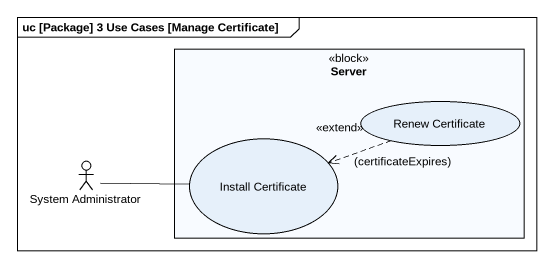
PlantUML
@startuml
mainframe uc [Package] 3 Use Cases [Manage Certificate]
rectangle Server <<block>> {
  usecase "Renew Certificate" as Renew_Certificate
  usecase "Install Certificate" as Install_Certificate
}
actor "System Administrator" as System_Administrator
Renew_Certificate .left.> Install_Certificate : <<extend>>\n(certificateExpires)
System_Administrator -right- Install_Certificate
@enduml
